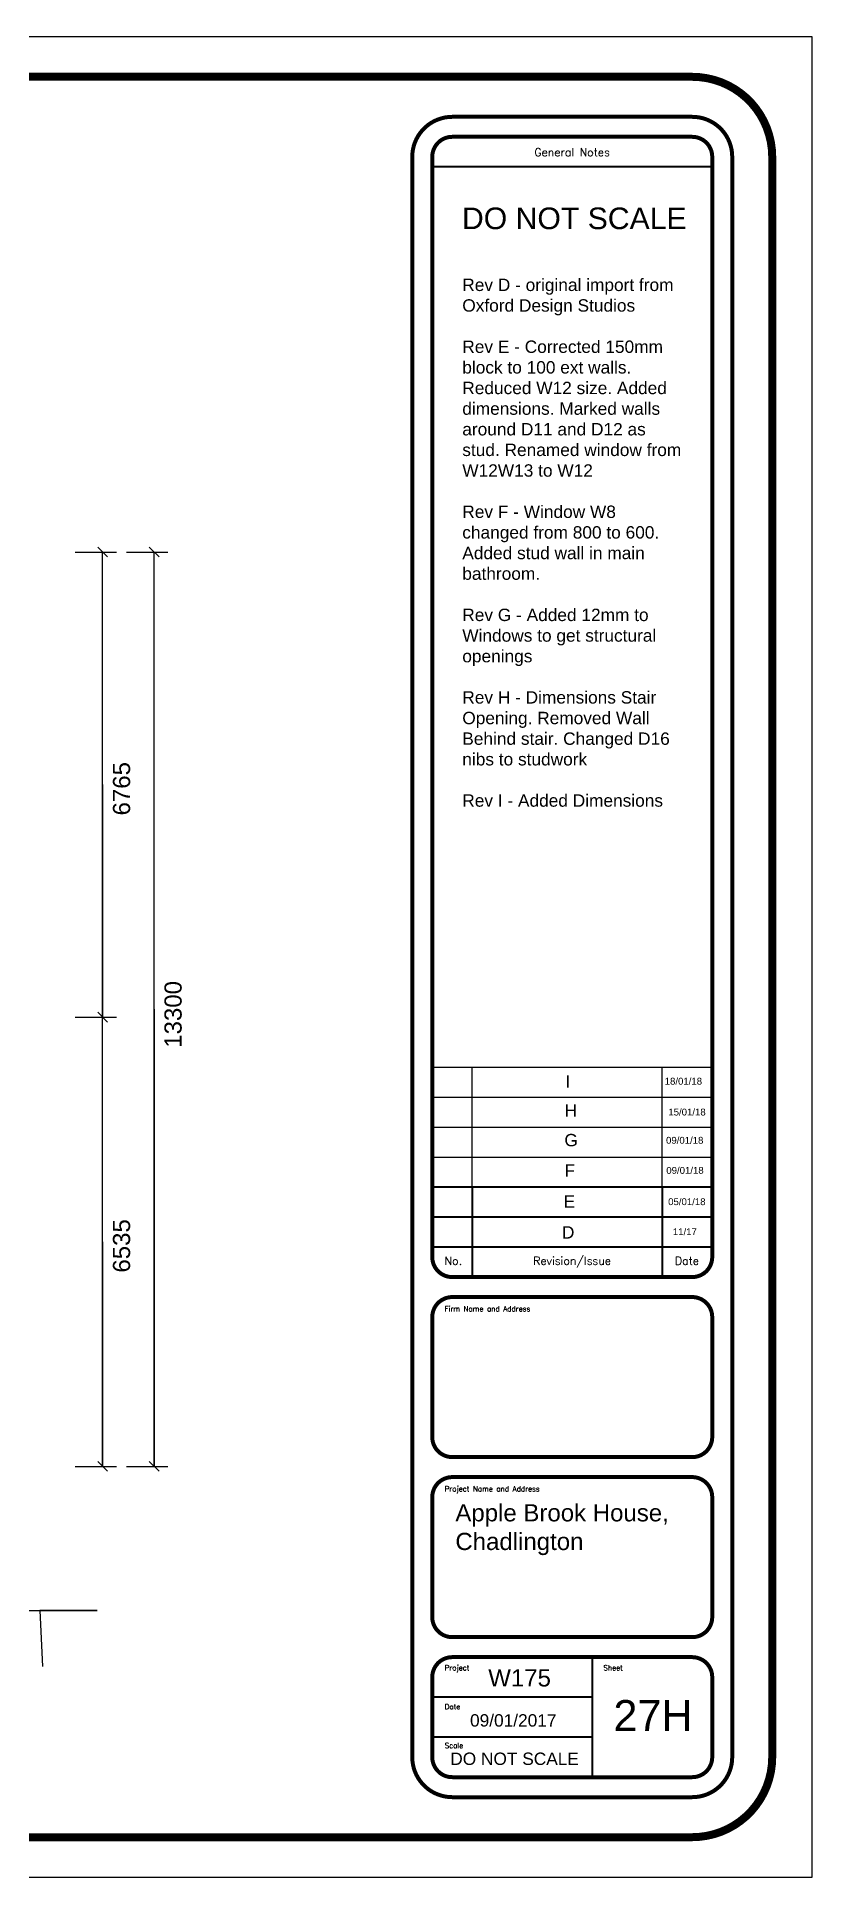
# Model space of a CAD drawing. Header units: millimetres. Extents: x 0 to 51125, y 837 to 28055.
# Drawn here: x 39841 to 51125, y 837 to 27609 of the extents above; entities that cross this region are included whole.
import ezdxf
from ezdxf.enums import TextEntityAlignment as Align

# ---------------------------------------------------------------- set-up
doc = ezdxf.new("R2010")
doc.units = ezdxf.units.MM
doc.layers.add('Dimensions2', color=230, linetype='Continuous')
doc.layers.add('TitleBlock', color=7, linetype='Continuous')
doc.layers.add('NEW_LGF', color=7, linetype='Continuous', true_color=0xffffff)
doc.styles.add('Roman', font='romans')
doc.styles.get("Standard").update_dxf_attribs({"font": 'arial.ttf'})

# ---------------------------------------------------------------- blocks, each defined once
blk = doc.blocks.new('Architectural Title Block')
for p, q in [((34.5, 23), (0, 23)), ((34.5, 0), (34.5, 23)), ((0, 0), (34.5, 0))]:
    blk.add_line(p, q)
for points, const_width in [([(1.5, 0.5), (33, 0.5, 0.4142136), (34, 1.5), (34, 21.5, 0.4142136), (33, 22.5), (1.5, 22.5, 0.4142136), (0.5, 21.5), (0.5, 1.5, 0.4142136)], 0.1), ([(30, 1), (33, 1, 0.4142136), (33.5, 1.5), (33.5, 21.5, 0.4142136), (33, 22), (30, 22, 0.4142136), (29.5, 21.5), (29.5, 1.5, 0.4142136)], 0.05), ([(30, 7.5), (33, 7.5, 0.4142136), (33.25, 7.75), (33.25, 21.5, 0.4142136), (33, 21.75), (30, 21.75, 0.4142136), (29.75, 21.5), (29.75, 7.75, 0.4142136)], 0.05), ([(30, 5.25), (33, 5.25, 0.4142136), (33.25, 5.5), (33.25, 7, 0.4142136), (33, 7.25), (30, 7.25, 0.4142136), (29.75, 7), (29.75, 5.5, 0.4142136)], 0.05), ([(30, 3), (33, 3, 0.4142136), (33.25, 3.25), (33.25, 4.75, 0.4142136), (33, 5), (30, 5, 0.4142136), (29.75, 4.75), (29.75, 3.25, 0.4142136)], 0.05), ([(30, 1.25), (33, 1.25, 0.4142136), (33.25, 1.5), (33.25, 2.5, 0.4142136), (33, 2.75), (30, 2.75, 0.4142136), (29.75, 2.5), (29.75, 1.5, 0.4142136)], 0.05)]:
    blk.add_lwpolyline(points, format="xyb", close=True, dxfattribs=dict(const_width=const_width))
at = {"const_width": 0.025}
for points in [[(29.75, 21.375), (33.25, 21.375)], [(29.75, 8.625), (33.25, 8.625)], [(30.25, 7.5), (30.25, 8.625)], [(32.625, 7.5), (32.625, 8.625)], [(29.75, 8.25), (33.25, 8.25)], [(29.75, 7.875), (33.25, 7.875)], [(31.75, 1.25), (31.75, 2.75)], [(29.75, 2.25), (31.75, 2.25)], [(29.75, 1.75), (31.75, 1.75)]]:
    blk.add_lwpolyline(points, dxfattribs=at)
at = {"style": 'Roman'}
for s, p in [('General Notes', (31.4983, 21.5578)), ('No.', (30.0136, 7.7034)), ('Revision/Issue', (31.4983, 7.7034)), ('Date', (32.9338, 7.7034))]:
    blk.add_text(s, height=0.1, dxfattribs=at).set_placement(p, align=Align.MIDDLE_CENTER)
for s, p in [('Firm Name and Address', (29.9054, 7.0711)), ('Project Name and Address', (29.9054, 4.8211)), ('Project', (29.9054, 2.5846)), ('Sheet', (31.8899, 2.5846)), ('Date', (29.9054, 2.0989)), ('Scale', (29.9054, 1.6132))]:
    blk.add_text(s, height=0.065, dxfattribs=at).set_placement(p)
at = {"color": 0, "style": 'Roman', "flags": 8}
for tag, p in [('FNAME', (-0.05, 6)), ('REVDATE', (-0.05, 3)), ('USER', (-0.05, 0))]:
    blk.add_attdef(tag, p, '', height=0.15, rotation=90, dxfattribs=at)

msp = doc.modelspace()

# ---------------------------------------------------------------- linework, layer by layer
at = {"layer": 'Dimensions2'}
for p, q in [((38968.9, 4716.7), (40718.1, 4716.7)), ((40718.1, 4716.7), (39883.3, 4716.7)), ((39883.3, 4716.7), (39923, 3901.7))]:
    msp.add_line(p, q, dxfattribs=at)
at = {"layer": 'NEW_LGF', "color": 2, "linetype": 'Continuous', "ltscale": 100}
for p, q in [((40398.8, 20112.4), (40998.8, 20112.4)), ((40798.8, 13347.4), (40798.8, 20112.4)), ((40798.8, 16729.9), (40798.8, 20112.4)), ((41148.8, 20112.4), (41748.8, 20112.4)), ((41548.8, 6812.4), (41548.8, 20112.4)), ((41548.8, 13462.4), (41548.8, 20112.4)), ((40798.8, 16729.9), (40798.8, 13347.4)), ((41548.8, 13462.4), (41548.8, 6812.4)), ((40398.8, 13347.4), (40998.8, 13347.4)), ((40398.8, 13347.4), (40998.8, 13347.4)), ((40798.8, 6812.4), (40798.8, 13347.4)), ((40798.8, 10079.9), (40798.8, 13347.4)), ((40798.8, 10079.9), (40798.8, 6812.4)), ((40398.8, 6812.4), (40998.8, 6812.4)), ((41148.8, 6812.4), (41748.8, 6812.4))]:
    msp.add_line(p, q, dxfattribs=at)
at = {"layer": 'NEW_LGF', "color": 4, "linetype": 'Continuous', "ltscale": 100}
for p, q in [((40728, 20183.1), (40869.5, 20041.7)), ((41478, 20183.1), (41619.5, 20041.7)), ((40728, 13418.1), (40869.5, 13276.7)), ((40869.5, 6741.7), (40728, 6883.1)), ((41619.5, 6741.7), (41478, 6883.1))]:
    msp.add_line(p, q, dxfattribs=at)
at = {"layer": 'TitleBlock'}
for p, q in [((45595.8, 12622.4), (49669.7, 12622.4)), ((46177.8, 12185.9), (46177.8, 12622.4)), ((48942.2, 12185.9), (48942.2, 12622.4)), ((45595.8, 12185.9), (49669.7, 12185.9)), ((46177.8, 11749.4), (46177.8, 12185.9)), ((48942.2, 11749.4), (48942.2, 12185.9)), ((45595.8, 11749.4), (49669.7, 11749.4)), ((46177.8, 11312.9), (46177.8, 11749.4)), ((48942.2, 11312.9), (48942.2, 11749.4)), ((45595.8, 11312.9), (49669.7, 11312.9)), ((46177.8, 10876.4), (46177.8, 11312.9)), ((48942.2, 10876.4), (48942.2, 11312.9))]:
    msp.add_line(p, q, dxfattribs=at)

# ---------------------------------------------------------------- block references
at = {"layer": 'TitleBlock', "xscale": 1163.986673439728, "yscale": 1163.986673439728, "zscale": 1163.986673439728}
msp.add_blockref('Architectural Title Block', (10967.2, 837), dxfattribs=at)

# ---------------------------------------------------------------- texts
at = {"layer": 'Dimensions2', "lineweight": 0, "char_height": 0.2, "attachment_point": 1}
for s, insert in [('09/01/18', (49171.8, 12411.3)), ('09/01/18', (49224.7, 11962.5)), ('F', (45595.8, 11749.4)), ('09/01/18', (49191.5, 11551.7))]:
    msp.add_mtext(s, dxfattribs=dict(at, insert=insert))
at = {"layer": 'NEW_LGF', "color": 3, "linetype": 'Continuous', "ltscale": 100}
for s, p in [('6765', (41198.8, 16281.9)), ('13300', (41948.8, 12902.4)), ('6535', (41198.8, 9631.9))]:
    msp.add_text(s, height=250, rotation=90, dxfattribs=at).set_placement(p)
at = {"layer": 'TitleBlock'}
for s, height, p in [('DO NOT SCALE', 314.37, (46027.8, 24810.7)), ('I', 180, (47535.6, 12319.7)), ('18/01/18', 100, (48978.2, 12366.1)), ('H', 180, (47522.7, 11900.4)), ('15/01/18', 100, (49031, 11917.2)), ('G', 180, (47518.7, 11469.2)), ('09/01/18', 100, (48997.8, 11506.4)), ('F', 180, (47520, 11027.5)), ('09/01/18', 100, (49001.7, 11068.9)), ('E', 180, (47507.2, 10577.7)), ('05/01/18', 100, (49028.5, 10613.3)), ('D', 180, (47482.6, 10126.9)), ('11/17', 100, (49097, 10176.8)), ('W175', 250, (46410.5, 3611.3)), ('09/01/2017', 180, (46145.5, 3028.1)), ('27H', 450, (48231.8, 2963.5)), ('DO NOT SCALE', 180, (45857.7, 2469.7))]:
    msp.add_text(s, height=height, dxfattribs=at).set_placement(p)
at = {"layer": 'TitleBlock', "attachment_point": 1}
for s, insert, char_height, width in [('Rev D - original import from Oxford Design Studios\\P\\PRev E - Corrected 150mm block to 100 ext walls. Reduced W12 size. Added dimensions. Marked walls around D11 and D12 as stud. Renamed window from W12W13 to W12\\P\\PRev F - Window W8 changed from 800 to 600. Added stud wall in main bathroom.\\P\\PRev G - Added 12mm to Windows to get structural openings\\P\\PRev H - Dimensions Stair Opening. Removed Wall Behind stair. Changed D16 nibs to studwork\\P\\PRev I - Added Dimensions', (46032.9, 24090.6), 180, 3225.685), ('Apple Brook House, Chadlington', (45932.1, 6262.9), 250, 3446.624)]:
    msp.add_mtext(s, dxfattribs=dict(at, insert=insert, char_height=char_height, width=width))

doc.saveas('drawing.dxf')
